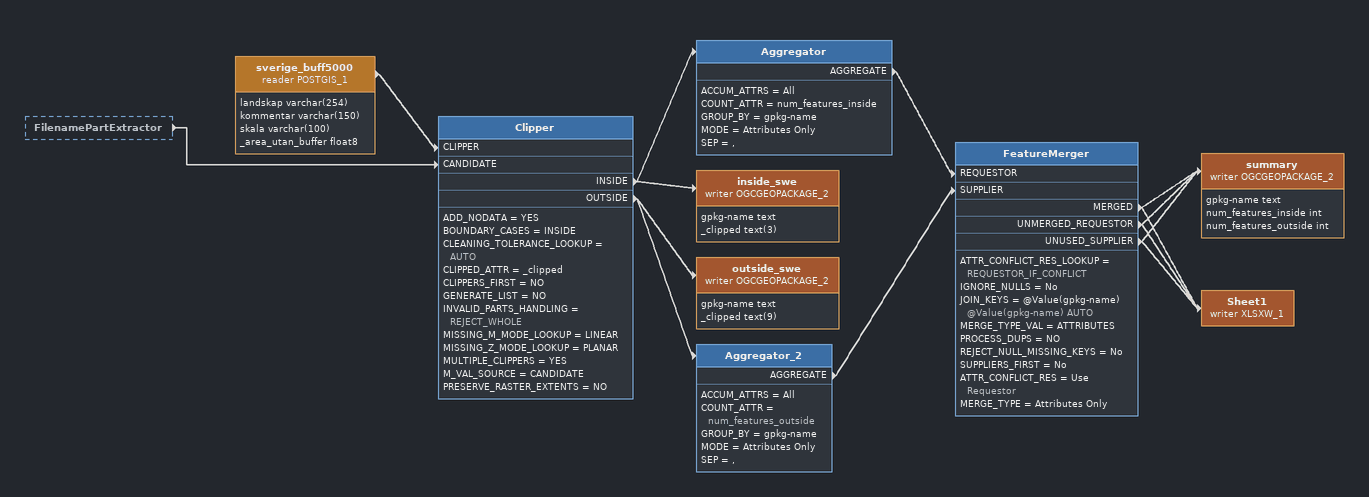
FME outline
FilenamePartExtractor [outside]
    -> Clipper [CANDIDATE]
sverige_buff5000 (reader POSTGIS_1)
    attributes: landskap varchar(254), kommentar varchar(150), skala varchar(100), _area_utan_buffer float8
    -> Clipper [CLIPPER]
Clipper
    ADD_NODATA = YES
    BOUNDARY_CASES = INSIDE
    CLEANING_TOLERANCE_LOOKUP = AUTO
    CLIPPED_ATTR = _clipped
    CLIPPERS_FIRST = NO
    GENERATE_LIST = NO
    INVALID_PARTS_HANDLING = REJECT_WHOLE
    MISSING_M_MODE_LOOKUP = LINEAR
    MISSING_Z_MODE_LOOKUP = PLANAR
    MULTIPLE_CLIPPERS = YES
    M_VAL_SOURCE = CANDIDATE
    PRESERVE_RASTER_EXTENTS = NO
    INSIDE -> inside_swe (writer OGCGEOPACKAGE_2)
    INSIDE -> Aggregator
    OUTSIDE -> outside_swe (writer OGCGEOPACKAGE_2)
    OUTSIDE -> Aggregator_2
Aggregator
    ACCUM_ATTRS = All
    COUNT_ATTR = num_features_inside
    GROUP_BY = gpkg-name
    MODE = Attributes Only
    SEP = ,
    AGGREGATE -> FeatureMerger [REQUESTOR]
inside_swe (writer OGCGEOPACKAGE_2)
    attributes: gpkg-name text, _clipped text(3)
outside_swe (writer OGCGEOPACKAGE_2)
    attributes: gpkg-name text, _clipped text(9)
Aggregator_2
    ACCUM_ATTRS = All
    COUNT_ATTR = num_features_outside
    GROUP_BY = gpkg-name
    MODE = Attributes Only
    SEP = ,
    AGGREGATE -> FeatureMerger [SUPPLIER]
FeatureMerger
    ATTR_CONFLICT_RES_LOOKUP = REQUESTOR_IF_CONFLICT
    IGNORE_NULLS = No
    JOIN_KEYS = @Value(gpkg-name) @Value(gpkg-name) AUTO
    MERGE_TYPE_VAL = ATTRIBUTES
    PROCESS_DUPS = NO
    REJECT_NULL_MISSING_KEYS = No
    SUPPLIERS_FIRST = No
    ATTR_CONFLICT_RES = Use Requestor
    MERGE_TYPE = Attributes Only
    MERGED -> summary (writer OGCGEOPACKAGE_2)
    MERGED -> Sheet1 (writer XLSXW_1)
    UNMERGED_REQUESTOR -> summary (writer OGCGEOPACKAGE_2)
    UNMERGED_REQUESTOR -> Sheet1 (writer XLSXW_1)
    UNUSED_SUPPLIER -> summary (writer OGCGEOPACKAGE_2)
    UNUSED_SUPPLIER -> Sheet1 (writer XLSXW_1)
summary (writer OGCGEOPACKAGE_2)
    attributes: gpkg-name text, num_features_inside int, num_features_outside int
Sheet1 (writer XLSXW_1)
